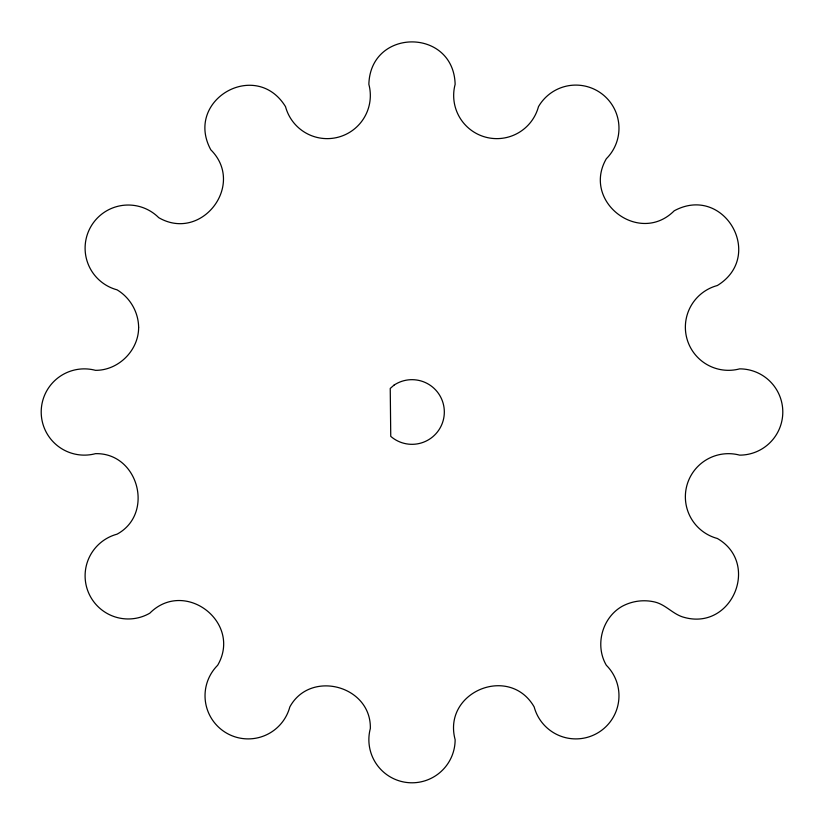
<?xml version="1.0" encoding="UTF-8"?>
<svg xmlns="http://www.w3.org/2000/svg" width="824" height="824" viewBox="0 0 824 824"><rect width="100%" height="100%" fill="white"/><g stroke="black" fill="none" stroke-linecap="round" stroke-linejoin="round"><path stroke-width="1.24" d="M138.638 327.19C138.782 350.282 118.594 370.481 95.502 370.337A43.136 43.136 0 0 0 41.2 412A43.136 43.136 0 0 0 95.502 453.663C138.36 452.582 154.737 513.671 117.07 534.168A43.136 43.136 0 0 0 88.384 592.343A43.136 43.136 0 0 0 149.803 613.19C184.72 578.16 242.462 622.47 217.67 665.256A43.136 43.136 0 0 0 226.6 733.123A43.136 43.136 0 0 0 289.832 706.93C310.329 669.263 371.418 685.64 370.337 728.498A43.136 43.136 0 0 0 406.366 782.429A43.136 43.136 0 0 0 455.136 739.664C442.261 691.913 509.51 664.062 534.168 706.93A43.136 43.136 0 0 0 597.4 733.123A43.136 43.136 0 0 0 606.33 665.256C594.66 645.336 602.056 617.753 622.12 606.33C632.142 600.933 643.781 599.398 654.853 602.025C666.173 604.764 673.29 614.766 684.6 617.495C732.351 630.381 760.202 563.132 717.333 538.474A43.136 43.136 0 0 1 686.835 485.645A43.136 43.136 0 0 1 739.664 455.136A43.136 43.136 0 0 0 782.8 412A43.136 43.136 0 0 0 739.664 368.864A43.136 43.136 0 0 1 686.835 338.355A43.136 43.136 0 0 1 717.333 285.526C765.568 255.914 723.956 183.845 674.197 210.81C639.28 245.84 581.538 201.53 606.33 158.744A43.136 43.136 0 0 0 602.097 94.008A43.136 43.136 0 0 0 538.474 106.667A43.136 43.136 0 0 1 485.645 137.165A43.136 43.136 0 0 1 455.136 84.336C453.612 27.759 370.388 27.759 368.864 84.336A43.136 43.136 0 0 1 338.355 137.165A43.136 43.136 0 0 1 285.526 106.667C255.914 58.432 183.845 100.044 210.81 149.803C245.84 184.72 201.53 242.462 158.744 217.67A43.136 43.136 0 0 0 90.877 226.6A43.136 43.136 0 0 0 117.07 289.832C130.099 297.649 138.38 312.008 138.638 327.19M393.965 385.168L390.236 388.454L390.751 436.359A32.332 32.332 0 0 0 434.423 435.288A32.332 32.332 0 0 0 437.163 391.699A32.332 32.332 0 0 0 393.965 385.168"/></g></svg>
